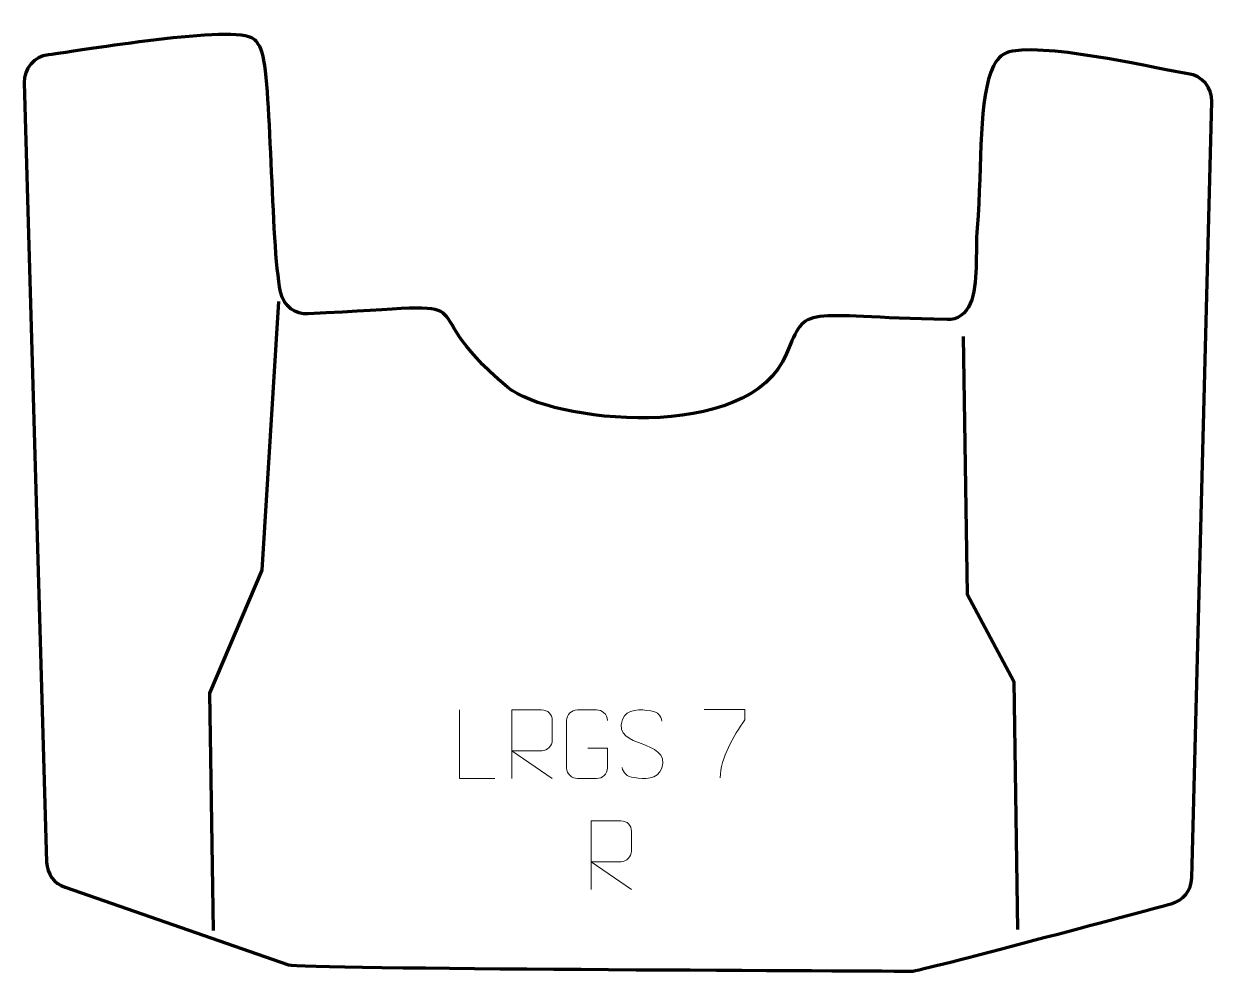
# Model space of a CAD drawing. Header units: millimetres. Extents: x -216 to 216, y -171 to 174.
import ezdxf

# ---------------------------------------------------------------- set-up
doc = ezdxf.new("R2010")
doc.units = ezdxf.units.MM
doc.header["$MEASUREMENT"] = 0
for name, color, linetype in [('layer 1', 7, 'Continuous'), ('layer 2', 7, 'Continuous'), ('layer 3', 7, 'Continuous')]:
    doc.layers.add(name, color=color, linetype=linetype)

msp = doc.modelspace()

# ---------------------------------------------------------------- linework, layer by layer
at = {"layer": 'layer 1', "color": 250, "lineweight": 9}
for points, knots in [([(-44.8006, -100.3758), (-44.8006, -100.3758), (-57.7497, -100.3758), (-57.7497, -100.3758), (-57.7497, -100.3758), (-57.7497, -100.3758), (-57.7497, -75.4222), (-57.7497, -75.4222)], [0, 0, 0, 0, 0.33333333, 0.33333333, 0.33333333, 0.33333333, 1, 1, 1, 1]), ([(-38.6072, -100.3757), (-38.6072, -100.3757), (-38.6072, -75.4222), (-38.6072, -75.4222), (-38.6072, -75.4222), (-35.0124, -75.4222), (-31.4169, -75.4222), (-27.8217, -75.4222), (-27.8217, -75.4222), (-25.4964, -75.4599), (-23.9391, -76.9499), (-23.9432, -79.3163), (-23.9432, -79.3163), (-23.9436, -81.3518), (-23.9436, -84.4112), (-23.9432, -86.4472), (-23.9432, -86.4472), (-23.9497, -88.3227), (-25.762, -90.2645), (-27.7715, -90.2836), (-27.7715, -90.2836), (-27.7715, -90.2836), (-38.6072, -90.2836), (-38.6072, -90.2836), (-38.6072, -90.2836), (-38.6072, -90.2836), (-23.9525, -100.3757), (-23.9525, -100.3757)], [0, 0, 0, 0, 0.125, 0.125, 0.125, 0.125, 0.25, 0.25, 0.25, 0.25, 0.375, 0.375, 0.375, 0.375, 0.5, 0.5, 0.5, 0.5, 0.625, 0.625, 0.625, 0.625, 0.75, 0.75, 0.75, 0.75, 1, 1, 1, 1]), ([(-11.0202, -89.39), (-11.0202, -89.39), (-3.8521, -89.39), (-3.8521, -89.39), (-3.8521, -89.39), (-3.8521, -89.39), (-3.8521, -96.5581), (-3.8521, -96.5581), (-3.8521, -96.5581), (-3.9918, -98.8815), (-5.669, -100.3611), (-7.8168, -100.3719), (-7.8168, -100.3719), (-10.1486, -100.3715), (-12.4806, -100.3715), (-14.8121, -100.3719), (-14.8121, -100.3719), (-16.737, -100.4773), (-18.7092, -98.5928), (-18.698, -96.5755), (-18.698, -96.5755), (-18.6976, -90.8054), (-18.6976, -85.0357), (-18.698, -79.2664), (-18.698, -79.2664), (-18.6938, -77.1283), (-16.947, -75.4091), (-14.7947, -75.4225), (-14.7947, -75.4225), (-12.469, -75.4225), (-10.1429, -75.4225), (-7.8168, -75.4225), (-7.8168, -75.4225), (-5.8701, -75.3871), (-3.8787, -76.8786), (-3.8521, -79.3163)], [0, 0, 0, 0, 0.1, 0.1, 0.1, 0.1, 0.2, 0.2, 0.2, 0.2, 0.3, 0.3, 0.3, 0.3, 0.4, 0.4, 0.4, 0.4, 0.5, 0.5, 0.5, 0.5, 0.6, 0.6, 0.6, 0.6, 0.7, 0.7, 0.7, 0.7, 0.8, 0.8, 0.8, 0.8, 1, 1, 1, 1]), ([(8.7304, -87.7251), (4.4821, -86.2547), (-0.426, -84.4589), (1.5791, -78.9386), (1.5791, -78.9386), (3.0826, -74.7987), (8.2962, -75.1872), (11.8998, -75.7883), (11.8998, -75.7883), (14.7604, -76.2655), (15.6251, -77.4787), (15.9357, -79.5628)], [0, 0, 0, 0, 0.25, 0.25, 0.25, 0.25, 0.5, 0.5, 0.5, 0.5, 1, 1, 1, 1]), ([(31.3224, -75.2458), (31.3224, -75.2458), (46.1385, -75.2458), (46.1385, -75.2458), (46.1385, -75.2458), (46.1382, -76.4954), (46.1382, -77.745), (46.1385, -78.9948), (46.1385, -78.9948), (42.1441, -84.9919), (37.2289, -92.8255), (37.2289, -100.2043)], [0, 0, 0, 0, 0.25, 0.25, 0.25, 0.25, 0.5, 0.5, 0.5, 0.5, 1, 1, 1, 1]), ([(8.7304, -87.7252), (12.749, -89.3719), (17.7785, -91.2602), (15.9445, -96.6205), (15.9445, -96.6205), (14.4847, -100.8869), (9.5739, -100.6302), (5.8478, -100.0755), (5.8478, -100.0755), (3.0978, -99.6657), (1.8769, -98.4522), (1.4989, -96.34)], [0, 0, 0, 0, 0.25, 0.25, 0.25, 0.25, 0.5, 0.5, 0.5, 0.5, 1, 1, 1, 1]), ([(-9.7488, -140.7986), (-9.7488, -140.7986), (-9.7488, -115.8451), (-9.7488, -115.8451), (-9.7488, -115.8451), (-6.154, -115.8451), (-2.5585, -115.8451), (1.0367, -115.8451), (1.0367, -115.8451), (3.362, -115.8828), (4.9193, -117.3728), (4.9152, -119.7392), (4.9152, -119.7392), (4.9148, -121.7747), (4.9148, -124.8341), (4.9152, -126.8701), (4.9152, -126.8701), (4.9087, -128.7456), (3.0964, -130.6874), (1.0869, -130.7065), (1.0869, -130.7065), (1.0869, -130.7065), (-9.7488, -130.7065), (-9.7488, -130.7065), (-9.7488, -130.7065), (-9.7488, -130.7065), (4.9059, -140.7986), (4.9059, -140.7986)], [0, 0, 0, 0, 0.125, 0.125, 0.125, 0.125, 0.25, 0.25, 0.25, 0.25, 0.375, 0.375, 0.375, 0.375, 0.5, 0.5, 0.5, 0.5, 0.625, 0.625, 0.625, 0.625, 0.75, 0.75, 0.75, 0.75, 1, 1, 1, 1])]:
    msp.add_open_spline(points, degree=3, knots=knots, dxfattribs=at)
at = {"layer": 'layer 2', "color": 230, "lineweight": 200}
msp.add_open_spline([(-207.3559, 163.167), (-195.7044, 164.5406), (-139.3025, 174.4728), (-132.54, 168.8587), (-132.54, 168.8587), (-131.4765, 167.9758), (-130.599, 166.6407), (-129.875, 164.9284), (-129.875, 164.9284), (-125.9841, 155.7255), (-126.481, 94.2483), (-122.8516, 76.8972), (-122.8516, 76.8972), (-121.6839, 71.3146), (-117.4524, 68.5296), (-112.7665, 68.7776), (-112.7665, 68.7776), (-39.5304, 72.6543), (-79.3971, 74.7576), (-40.2, 42.095), (-40.2, 42.095), (-24.9457, 29.3838), (47.8667, 21.0394), (61.3678, 54.3944), (61.3678, 54.3944), (68.7455, 72.6214), (66.8659, 67.9034), (119.794, 66.7138), (119.794, 66.7138), (123.6811, 66.6264), (126.5151, 68.7633), (128.2352, 72.6188), (128.2352, 72.6188), (131.314, 79.5193), (130.0134, 91.539), (130.7184, 100.0749), (130.7184, 100.0749), (132.714, 124.2349), (130.9923, 147.6952), (136.7076, 159.1408), (136.7076, 159.1408), (138.2026, 162.1346), (140.3998, 164.0413), (143.5996, 164.5186), (143.5996, 164.5186), (159.9195, 166.9534), (198.1683, 157.6021), (207.5762, 156.2811), (207.5762, 156.2811), (212.636, 155.5706), (216.3148, 151.2268), (216.1823, 146.1189), (216.1823, 146.1189), (216.1823, 146.1189), (208.8471, -136.6139), (208.8471, -136.6139), (208.8471, -136.6139), (208.73, -141.1269), (205.7613, -144.8764), (201.3954, -146.0253), (201.3954, -146.0253), (191.0105, -148.7581), (110.0483, -170.5889), (106.7775, -170.5635), (106.7775, -170.5635), (84.3744, -170.3895), (-115.826, -169.6941), (-119.9278, -168.2701), (-119.9278, -168.2701), (-119.9278, -168.2701), (-201.2842, -140.028), (-201.2842, -140.028), (-201.2842, -140.028), (-205.2852, -138.6391), (-207.8787, -135.1026), (-208.0007, -130.8692), (-208.0007, -130.8692), (-208.0007, -130.8692), (-216.181, 152.9477), (-216.181, 152.9477), (-216.181, 152.9477), (-216.3307, 158.1429), (-212.5175, 162.5585), (-207.3559, 163.167)], degree=3, knots=[0, 0, 0, 0, 0.04545455, 0.04545455, 0.04545455, 0.04545455, 0.09090909, 0.09090909, 0.09090909, 0.09090909, 0.13636364, 0.13636364, 0.13636364, 0.13636364, 0.18181818, 0.18181818, 0.18181818, 0.18181818, 0.22727273, 0.22727273, 0.22727273, 0.22727273, 0.27272727, 0.27272727, 0.27272727, 0.27272727, 0.31818182, 0.31818182, 0.31818182, 0.31818182, 0.36363636, 0.36363636, 0.36363636, 0.36363636, 0.40909091, 0.40909091, 0.40909091, 0.40909091, 0.45454545, 0.45454545, 0.45454545, 0.45454545, 0.5, 0.5, 0.5, 0.5, 0.54545455, 0.54545455, 0.54545455, 0.54545455, 0.59090909, 0.59090909, 0.59090909, 0.59090909, 0.63636364, 0.63636364, 0.63636364, 0.63636364, 0.68181818, 0.68181818, 0.68181818, 0.68181818, 0.72727273, 0.72727273, 0.72727273, 0.72727273, 0.77272727, 0.77272727, 0.77272727, 0.77272727, 0.81818182, 0.81818182, 0.81818182, 0.81818182, 0.86363636, 0.86363636, 0.86363636, 0.86363636, 0.90909091, 0.90909091, 0.90909091, 0.90909091, 1, 1, 1, 1], dxfattribs=at)
at = {"layer": 'layer 3', "color": 142, "lineweight": 200}
for points in [[(-123.5467, 73.323), (-123.5467, 73.323), (-129.7205, -24.4844), (-129.7205, -24.4844), (-129.7205, -24.4844), (-129.7205, -24.4844), (-148.7705, -69.2872), (-148.7705, -69.2872), (-148.7705, -69.2872), (-148.7705, -69.2872), (-147.3593, -155.7178), (-147.3593, -155.7178)], [(125.6905, 60.535), (125.6905, 60.535), (127.1017, -33.3039), (127.1017, -33.3039), (127.1017, -33.3039), (127.1017, -33.3039), (144.035, -65.0539), (144.035, -65.0539), (144.035, -65.0539), (144.035, -65.0539), (145.4461, -155.3651), (145.4461, -155.3651)]]:
    msp.add_open_spline(points, degree=3, knots=[0, 0, 0, 0, 0.25, 0.25, 0.25, 0.25, 0.5, 0.5, 0.5, 0.5, 1, 1, 1, 1], dxfattribs=at)

doc.saveas('drawing.dxf')
